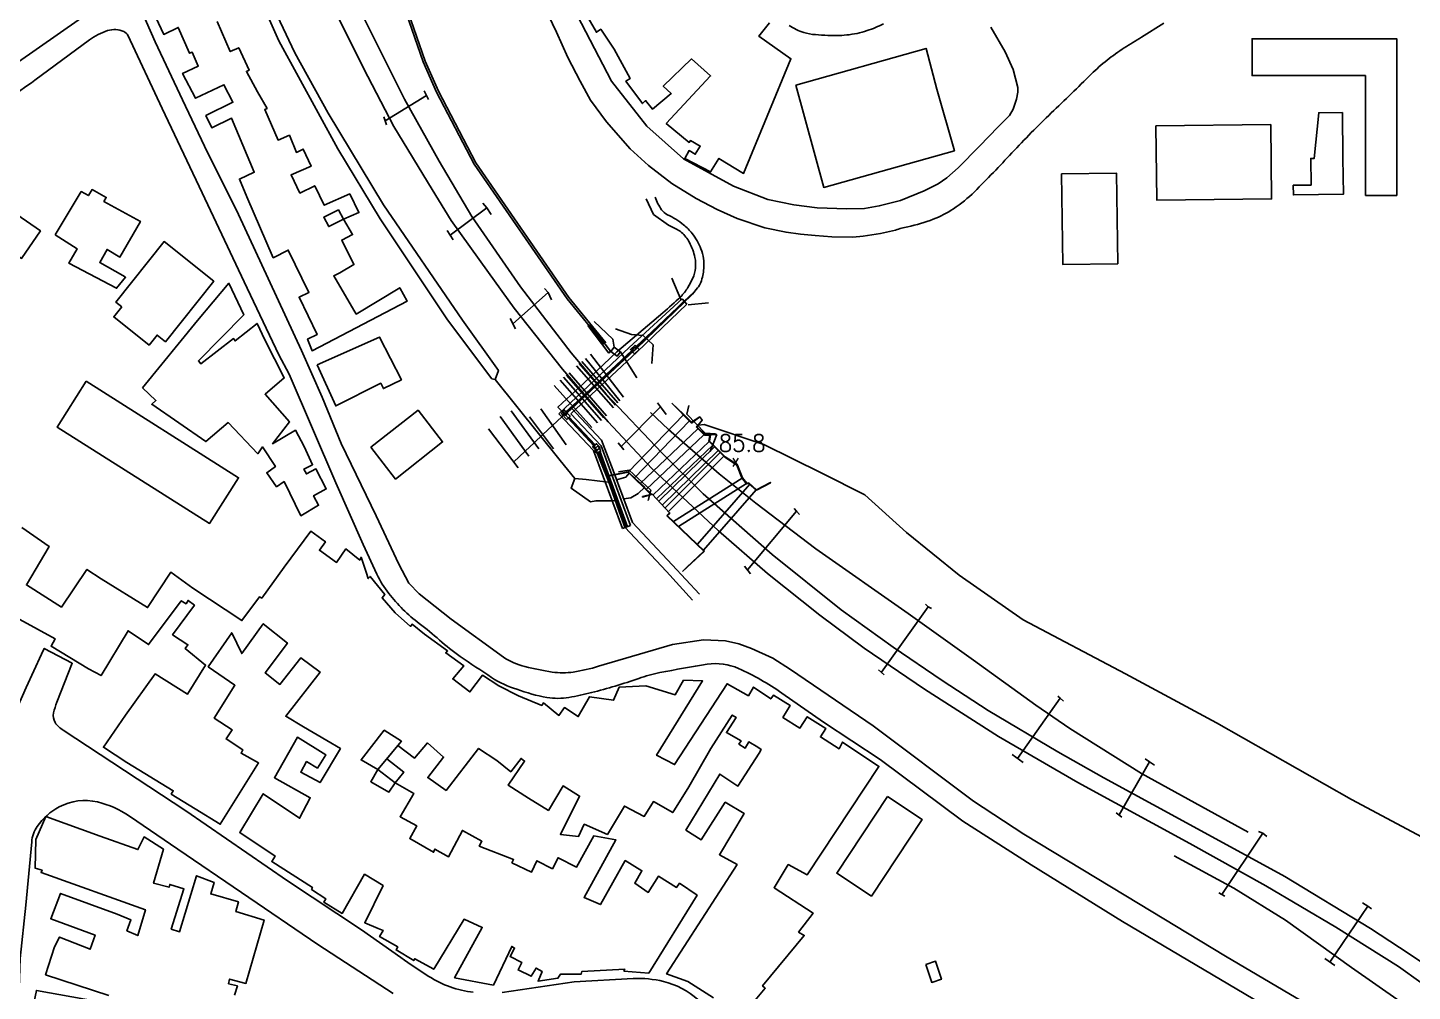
# Model space of a CAD drawing. Header units: metres. Extents: x 320405 to 332543, y 7395686 to 7410003.
# Drawn here: x 321026.5 to 321351.3, y 7406227.4 to 7406453.5 of the extents above; entities that cross this region are included whole.
import ezdxf
from ezdxf.enums import TextEntityAlignment as Align

# ---------------------------------------------------------------- set-up
doc = ezdxf.new("R2010")
doc.units = ezdxf.units.M
doc.header["$LTSCALE"] = 10
doc.header["$MEASUREMENT"] = 0
for name, pattern in [('CONTINUO', [0]), ('TRACEJADO', [8.7, 8, -0.7]), ('TRACO-PONTO', [9.4, 8, -0.7, 0, -0.7])]:
    doc.linetypes.add(name, pattern=pattern)
for name, color, linetype in [('ALA', 45, 'Continuous'), ('ALINHAMENTO_CORTES', 45, 'Continuous'), ('BASE', 45, 'Continuous'), ('BUEIRO', 151, 'Continuous'), ('CANAL', 151, 'Continuous'), ('CANALETA', 151, 'Continuous'), ('Canaleta de Drenagem', 151, 'Continuous'), ('Edificações', 30, 'Continuous'), ('Hidrografia', 140, 'Continuous'), ('LASTRO', 45, 'Continuous'), ('Linha Férrea', 20, 'Continuous'), ('MURO', 30, 'Continuous'), ('PASSARELA', 45, 'Continuous'), ('PILAR', 45, 'Continuous'), ('Pontes e Viadutos', 190, 'Continuous'), ('Pontos Cotados', 45, 'Continuous'), ('Portico', 45, 'Continuous'), ('PT_SEÇÕES', 45, 'Continuous'), ('ROCHA', 45, 'Continuous'), ('TRILHO', 45, 'Continuous'), ('Vias Primárias', 230, 'Continuous'), ('VIGA', 190, 'Continuous')]:
    doc.layers.add(name, color=color, linetype=linetype)
doc.styles.add('Style-STANDARD', font='STANDARD.shx')

msp = doc.modelspace()

# ---------------------------------------------------------------- linework, layer by layer
at = {"layer": 'ALA', "linetype": 'CONTINUO'}
for points in [[(321184.17, 7406362.13, 785.98), (321182.2, 7406360.89, 786.04)], [(321182.24, 7406360.71, 789.27), (321184.17, 7406362.13, 785.98), (321184.75, 7406361.4, 785.97), (321183.29, 7406359.78, 789.27)], [(321184.75, 7406361.4, 785.97), (321183.45, 7406359.78, 786.18)], [(321186.31, 7406356.42, 789.28), (321186.43, 7406356.49, 786.6), (321186.66, 7406357.95, 786.8), (321185.41, 7406357.93, 785.91), (321185.28, 7406357.83, 789.27)], [(321197.43, 7406344.97, 789.42), (321200.74, 7406346.69, 789.31)], [(321200.74, 7406346.69, 789.31), (321200.73, 7406346.76, 787.37), (321197.45, 7406345.04, 786.04)], [(321173.03, 7406344.06, 788.68), (321170.7, 7406343.45, 786.63)], [(321172.99, 7406343.99, 786.74), (321170.74, 7406343.32, 785.58), (321170.7, 7406343.45, 786.63)], [(321180.13, 7406325.85, 788.77), (321181.12, 7406326.91, 787.19), (321185.14, 7406330.67, 786.11)], [(321180.13, 7406325.85, 788.77), (321185.3, 7406330.66, 789)]]:
    msp.add_polyline3d(points, dxfattribs=at)
at = {"layer": 'ALINHAMENTO_CORTES', "linetype": 'TRACO-PONTO', "flags": 128}
msp.add_lwpolyline([(321140.51, 7406351.55), (321143.23, 7406354.12), (321145.33, 7406356.1), (321147.34, 7406358), (321149.6, 7406360.13), (321151.77, 7406362.17), (321152.08, 7406362.47), (321152.32, 7406362.7), (321152.82, 7406363.17), (321152.92, 7406363.27), (321152.92, 7406363.27), (321153.23, 7406363.56), (321154.39, 7406364.65), (321155.68, 7406365.87), (321156.48, 7406366.62), (321157.07, 7406367.18), (321157.65, 7406367.72), (321159.4, 7406369.38), (321159.99, 7406369.93), (321160.57, 7406370.48), (321161.23, 7406371.1), (321162.23, 7406372.04), (321165.73, 7406375.35), (321166.43, 7406376.01), (321168.17, 7406377.65), (321168.46, 7406377.93), (321168.46, 7406377.93), (321168.96, 7406378.4), (321168.97, 7406378.4), (321169.27, 7406378.68), (321171.41, 7406380.71), (321180.51, 7406389.3), (321182.65, 7406391.31), (321182.65, 7406391.32)], dxfattribs=at)
at = {"layer": 'BASE', "linetype": 'CONTINUO'}
for points in [[(321164.11, 7406378.5, 789.34), (321165.55, 7406377.4, 789.34), (321164.76, 7406376.37, 789.39), (321163.32, 7406377.47, 789.34)], [(321169.01, 7406378.95, 791.5), (321167.91, 7406377.93, 790.94), (321168.82, 7406376.95, 791.45), (321169.92, 7406377.98, 791.52)], [(321151.62, 7406362.96, 796.57), (321152.95, 7406361.53, 796.57), (321153.8, 7406362.33, 796.57), (321152.47, 7406363.75, 796.58)], [(321159.79, 7406353.73, 795.77), (321159.6, 7406354.48, 795.77), (321159.03, 7406355.1, 795.77), (321159.95, 7406355.85, 795.78), (321160.63, 7406355.12, 795.78), (321160.91, 7406354.02, 795.77)]]:
    msp.add_polyline3d(points, close=True, dxfattribs=at)
at = {"layer": 'BUEIRO', "linetype": 'TRACEJADO', "flags": 128}
for points in [[(321167.44, 7406349.24), (321180.32, 7406362.66)], [(321168.87, 7406347.84), (321181.72, 7406361.24)], [(321170.19, 7406346.55), (321183.71, 7406359.37)], [(321171.62, 7406345.15), (321185.14, 7406357.97)], [(321173.23, 7406343.85), (321186.4, 7406356.34)], [(321174.05, 7406342.97), (321187.24, 7406355.49)], [(321174.57, 7406342.41), (321187.64, 7406355.09)], [(321175.39, 7406341.52), (321188.48, 7406354.24)], [(321176.03, 7406340.83), (321188.93, 7406353.79)], [(321176.85, 7406339.95), (321189.78, 7406352.94)], [(321178, 7406337.59), (321194.1, 7406347.78)], [(321179.19, 7406336.46), (321195.08, 7406346.52)], [(321183.59, 7406332.28), (321195.89, 7406346.36)], [(321185.04, 7406330.91), (321197.37, 7406345.02)]]:
    msp.add_lwpolyline(points, dxfattribs=at)
at = {"layer": 'BUEIRO', "linetype": 'CONTINUO'}
for points in [[(321182.24, 7406360.71, 789.27), (321177.64, 7406365.39, 789.33)], [(321182.24, 7406360.71, 789.27), (321182.2, 7406360.89, 786.04), (321180.25, 7406362.88, 786.69), (321177.64, 7406365.39, 789.33)], [(321185.28, 7406357.83, 789.27), (321183.29, 7406359.78, 789.27)], [(321185.41, 7406357.93, 785.91), (321183.45, 7406359.78, 786.18), (321183.29, 7406359.78, 789.27)], [(321186.31, 7406356.42, 789.28), (321186.52, 7406357.88, 788.98), (321185.28, 7406357.83, 789.27)], [(321197.43, 7406344.97, 789.42), (321195.59, 7406346.63, 789.32), (321195.14, 7406346.44, 789.37), (321194.05, 7406347.85, 789.36), (321192.82, 7406350.84, 789.29), (321190.05, 7406352.67, 789.27), (321186.31, 7406356.42, 789.28)], [(321190.12, 7406352.77, 786.73), (321186.43, 7406356.49, 786.6)], [(321192.91, 7406350.95, 786.42), (321190.12, 7406352.77, 786.73), (321190.05, 7406352.67, 789.27)], [(321167.38, 7406349.3, 789.02), (321162.67, 7406348.29, 787.48)], [(321162.67, 7406348.29, 787.48), (321162.71, 7406348.25, 785.65), (321167.35, 7406349.18, 785.67)], [(321167.38, 7406349.3, 789.02), (321167.35, 7406349.18, 785.67), (321172.62, 7406344.02, 785.79), (321172.8, 7406344, 789.06)], [(321172.8, 7406344, 0), (321167.38, 7406349.3, 789.02)], [(321194.2, 7406347.84, 786.59), (321192.91, 7406350.95, 786.42), (321192.82, 7406350.84, 789.29)], [(321195.12, 7406346.53, 788.19), (321195.18, 7406346.58, 786.62), (321194.2, 7406347.84, 786.59), (321194.12, 7406347.81, 788.17)], [(321194.12, 7406347.81, 788.17), (321195.12, 7406346.53, 788.19)], [(321195.66, 7406346.68, 786.58), (321195.18, 7406346.58, 786.62), (321195.14, 7406346.44, 789.37)], [(321197.43, 7406344.97, 789.42), (321197.45, 7406345.04, 786.04), (321195.66, 7406346.68, 786.58), (321195.59, 7406346.63, 789.32)], [(321177.17, 7406339.6, 788.73), (321177.08, 7406339.61, 786.87), (321172.99, 7406343.99, 786.74), (321173.03, 7406344.06, 788.68)], [(321185.3, 7406330.66, 789), (321176.54, 7406338.98, 788.99), (321177.17, 7406339.6, 788.73), (321173.03, 7406344.06, 788.68)], [(321176.45, 7406338.97, 786.82), (321177.08, 7406339.61, 786.87)], [(321176.54, 7406338.98, 788.99), (321176.45, 7406338.97, 786.82), (321185.14, 7406330.67, 786.11)]]:
    msp.add_polyline3d(points, dxfattribs=at)
at = {"layer": 'CANAL', "linetype": 'CONTINUO'}
for points in [[(321144.09, 7406352.94, 787.49), (321137.34, 7406362.23, 787.78)], [(321146.4, 7406354.63, 785.92), (321139.94, 7406363.57, 785.89)], [(321149.85, 7406354.65, 785.78), (321144.19, 7406362.19, 785.85)], [(321152.82, 7406355.57, 787.81), (321146.86, 7406364.02, 787.57)]]:
    msp.add_polyline3d(points, dxfattribs=at)
at = {"layer": 'CANALETA', "linetype": 'CONTINUO'}
for points in [[(321157.93, 7406383.56, 788.5), (321162.82, 7406377.13, 788.69)], [(321157.93, 7406383.55, 788.81), (321162.84, 7406377.06, 788.9)], [(321163.2, 7406377.54, 788.64), (321158.41, 7406383.84, 788.5)], [(321158.45, 7406383.84, 788.91), (321163.25, 7406377.55, 788.98), (321162.84, 7406377.06, 788.9)]]:
    msp.add_polyline3d(points, dxfattribs=at)
at = {"layer": 'Canaleta de Drenagem'}
for points in [[(321026.73, 7406893.87), (321032.05, 7406872.57), (321038.78, 7406845.36), (321044.97, 7406814.05), (321050.45, 7406777.09), (321055.56, 7406747.25), (321062.34, 7406704.59), (321076.38, 7406617.36), (321082.96, 7406579.48), (321087.48, 7406554.36), (321089.91, 7406543.74), (321093.92, 7406527.69), (321096.48, 7406516.86), (321100.57, 7406500.87), (321101.73, 7406496.53), (321110.64, 7406470.54), (321119.3, 7406445.43), (321122.44, 7406438.36), (321131.21, 7406421.47), (321153.08, 7406389.84), (321161.71, 7406379.2)], [(321027.22, 7406893.99), (321032.53, 7406872.69), (321039.27, 7406845.47), (321045.47, 7406814.13), (321050.94, 7406777.17), (321056.05, 7406747.33), (321062.83, 7406704.67), (321076.87, 7406617.44), (321083.45, 7406579.57), (321087.97, 7406554.46), (321090.4, 7406543.86), (321094.41, 7406527.81), (321096.97, 7406516.98), (321101.06, 7406500.99), (321102.2, 7406496.67), (321111.11, 7406470.71), (321119.76, 7406445.61), (321122.89, 7406438.58), (321131.64, 7406421.73), (321153.48, 7406390.14), (321162.1, 7406379.52)]]:
    msp.add_lwpolyline(points, dxfattribs=at)
at = {"layer": 'Edificações'}
for points in [[(321200.51, 7406454.57), (321197.99, 7406451.47), (321205.54, 7406446.15), (321194.42, 7406419.28), (321188.63, 7406422.77), (321186.69, 7406419.62), (321180.68, 7406422.77), (321181.67, 7406424.64), (321183.1, 7406423.76), (321184.27, 7406425.66), (321181.96, 7406426.98), (321181.7, 7406426.54), (321176.31, 7406430.98), (321186.69, 7406442.15), (321182.22, 7406446.14), (321175.58, 7406439.74), (321177.46, 7406438.04), (321173.05, 7406434.34), (321171.46, 7406436.34), (321170.76, 7406435.63), (321166.82, 7406440.92), (321167.81, 7406441.52), (321164.05, 7406448.39), (321160.93, 7406453.1), (321159.93, 7406452.39), (321157.46, 7406456.68)], [(321070.94, 7406454.91), (321074.05, 7406447.84), (321076.04, 7406448.73), (321078.47, 7406443.46), (321077.85, 7406443.2), (321080.42, 7406438.44), (321082.7, 7406434.53), (321082.15, 7406434.29), (321085.27, 7406427.09), (321087.91, 7406428.22), (321089.56, 7406424.21), (321091.17, 7406424.96), (321093.02, 7406420.96), (321088.32, 7406418.93), (321090.38, 7406414.65), (321093.87, 7406416.36), (321096.07, 7406411.81), (321102.06, 7406414.47), (321104.23, 7406410.08), (321100.63, 7406408.5), (321099.43, 7406410.69), (321095.97, 7406408.98), (321097.14, 7406406.79), (321100.63, 7406408.5), (321102.72, 7406404.91), (321100.18, 7406403.61), (321103.06, 7406397.88), (321099.71, 7406395.93), (321098.3, 7406395.27), (321103.61, 7406386.27), (321113.78, 7406392.43), (321115.53, 7406389.28), (321093.22, 7406377.65), (321092.17, 7406380.41), (321094.4, 7406381.46), (321090.17, 7406390.2), (321092.49, 7406391.36), (321087.64, 7406401.28), (321084.11, 7406399.49), (321077.94, 7406413.78), (321076.18, 7406417.94), (321079.69, 7406419.53), (321074.37, 7406432.22), (321069.7, 7406429.99), (321068.32, 7406432.85), (321074.68, 7406435.97), (321072.56, 7406440.06), (321065.88, 7406436.89), (321062.86, 7406442.71), (321066.52, 7406444.46), (321065.09, 7406447.71), (321064.48, 7406447.45), (321061.84, 7406453.5), (321058.43, 7406451.87), (321056.63, 7406455.81)], [(321048.6, 7406387.94), (321047.19, 7406389.07), (321058.54, 7406403.27), (321070.16, 7406393.98), (321058.82, 7406379.78), (321056.87, 7406381.33), (321055, 7406378.99), (321046.73, 7406385.61), (321048.6, 7406387.94)], [(321193.62, 7406221.12), (321199.53, 7406228.12), (321198.87, 7406228.68), (321208.67, 7406240.5), (321207.34, 7406241.29), (321210.74, 7406245.76), (321201.6, 7406251.7), (321204.9, 7406257.14), (321209.36, 7406254.75), (321226.18, 7406280.16), (321217.66, 7406285.86), (321216.83, 7406284.29), (321212.44, 7406287.06), (321213.69, 7406289.09), (321209.36, 7406291.82), (321207.63, 7406289.16), (321203.66, 7406291.66), (321205.33, 7406294.48), (321201.47, 7406296.89), (321200.79, 7406296), (321196.77, 7406298.77), (321195.57, 7406296.73), (321190.55, 7406299.55), (321178.27, 7406280.59), (321174.04, 7406282.78), (321184.8, 7406300.22), (321180.36, 7406300.38), (321178.37, 7406296.94), (321171.48, 7406299.07), (321165.28, 7406298.78), (321163.94, 7406295.67), (321158.27, 7406296.48), (321155.64, 7406291.84), (321152.41, 7406293.95), (321151.13, 7406292.11), (321147.5, 7406295.07), (321147.08, 7406294.48), (321141.65, 7406296.69), (321137.01, 7406299.05), (321133.17, 7406301.53), (321130.25, 7406297.63), (321126.21, 7406300.68), (321128.85, 7406303.73), (321124.58, 7406306.77), (321125.01, 7406307.24), (321119.61, 7406311.18), (321116.7, 7406313.5), (321116.33, 7406312.98), (321112.72, 7406316.18), (321109.64, 7406319.72), (321110.27, 7406320.49), (321106.82, 7406324.73), (321106.39, 7406324.2), (321105.9, 7406325.7), (321104.73, 7406329.23), (321104.43, 7406328.57), (321101.17, 7406331.16), (321099, 7406328), (321094.97, 7406330.86), (321096.37, 7406332.85), (321092.96, 7406335.35), (321086.67, 7406326.9), (321081.44, 7406319.65), (321080.91, 7406319.97), (321076.78, 7406314.35), (321065.26, 7406321.99), (321060.09, 7406325.69), (321054.65, 7406317.42), (321043.76, 7406324.16), (321040.42, 7406326.37), (321034.43, 7406317.54), (321026.23, 7406322.75), (321031.55, 7406331.78), (321025.18, 7406336.22)], [(321024.7, 7406314.59), (321032.99, 7406310.06), (321032.03, 7406308.35), (321040.79, 7406303.08), (321043.74, 7406301.48), (321050.08, 7406312), (321054.89, 7406308.74), (321062.54, 7406319.01), (321063.68, 7406318.3), (321064.14, 7406319.08), (321065.63, 7406317.95), (321060.52, 7406311.05), (321064.12, 7406308.69), (321063.48, 7406307.78), (321068.26, 7406303.91), (321064.04, 7406297.11), (321056.43, 7406301.85), (321049.45, 7406292.16), (321044.31, 7406284.66), (321049.8, 7406281.08), (321060.67, 7406274.46), (321060.21, 7406273.65), (321065.78, 7406270.23), (321071.69, 7406266.6), (321080.68, 7406280.96), (321076.57, 7406283.26), (321077.03, 7406284.04), (321073.06, 7406286.59), (321074.48, 7406288.75), (321070.29, 7406291.5), (321075.15, 7406299.19), (321068.88, 7406303.55), (321074.39, 7406311.5), (321076.73, 7406306.61), (321081.78, 7406313.64), (321087.46, 7406309.08), (321082.24, 7406302.09), (321085.7, 7406299.4), (321090.62, 7406305.66), (321095.1, 7406302.27), (321087.07, 7406291.92), (321091.19, 7406289.46), (321096.7, 7406286.24), (321099.9, 7406284.34), (321095.13, 7406276.35), (321090.56, 7406278.78), (321091.94, 7406281.29), (321094.48, 7406279.76), (321096.48, 7406282.85), (321089.79, 7406287), (321084.41, 7406277.48), (321092.8, 7406272.8), (321090.32, 7406267.98), (321081.78, 7406273.74), (321076.29, 7406264.65), (321084.55, 7406259.14), (321083.78, 7406257.83), (321093.33, 7406251.78), (321093.11, 7406251.31), (321096.47, 7406249.08), (321095.96, 7406248.35), (321100.27, 7406245.68), (321105.56, 7406254.85), (321109.89, 7406252.21), (321105.59, 7406243.49), (321108.72, 7406242.14), (321109.89, 7406241.69), (321109.08, 7406240.25), (321113.34, 7406237.82), (321112.94, 7406237.12), (321117.07, 7406234.6), (321117.3, 7406235.03), (321121.78, 7406232.58), (321128.88, 7406244.3), (321133.14, 7406242.4), (321126.64, 7406230.58), (321135.75, 7406228.87), (321140.07, 7406237.93), (321140.71, 7406237.55), (321139.67, 7406235.53), (321142.42, 7406234.18), (321141.56, 7406232.4), (321144.65, 7406230.93), (321145.75, 7406232.83), (321147.17, 7406232.07), (321146.24, 7406229.77), (321150.87, 7406230.46), (321151.47, 7406231.39), (321156.31, 7406231.42), (321156.53, 7406232.06), (321166.56, 7406232.61), (321166.35, 7406232.15), (321172.18, 7406231.68), (321183.52, 7406249.93), (321179.41, 7406252.73), (321178.71, 7406251.77), (321174.45, 7406254.39), (321172.09, 7406250.6), (321168.89, 7406252.76), (321170.57, 7406255.69), (321166.7, 7406258.05), (321160.85, 7406247.73), (321157.04, 7406249.44), (321164.5, 7406262.91), (321159.29, 7406263.87), (321155.28, 7406256.55), (321150.91, 7406258.75), (321149.6, 7406256.17), (321145.97, 7406258.02), (321144.7, 7406255.36), (321140.11, 7406257.55), (321140.5, 7406258.32), (321132.44, 7406261.47), (321133.07, 7406262.59), (321128.48, 7406265.13), (321125.25, 7406258.97), (321122.05, 7406260.78), (321121.73, 7406260.01), (321116.15, 7406263.21), (321117.79, 7406266.2), (321113.89, 7406268.35), (321117.11, 7406273.77), (321112.69, 7406276.27), (321111.26, 7406274.12), (321106.98, 7406276.55), (321108.67, 7406279.42), (321104.74, 7406281.69), (321110.17, 7406288.63), (321114.18, 7406286.06), (321108.67, 7406279.42), (321112.69, 7406276.27), (321114.75, 7406278.81), (321110.76, 7406281.94), (321113.35, 7406285.06), (321117.24, 7406282.06), (321120.34, 7406285.66), (321124.06, 7406282.33), (321120.38, 7406277.54), (321124.66, 7406274.53), (321132.27, 7406284.36), (321136.56, 7406281.51), (321139.81, 7406278.89), (321142.27, 7406282.02), (321143.06, 7406281.39), (321139.22, 7406275.76), (321144.01, 7406272.71), (321148.65, 7406269.85), (321152.1, 7406275.59), (321155.99, 7406273.18), (321151.48, 7406264.22), (321155.72, 7406263.74), (321157.06, 7406266.59), (321162.49, 7406264.22), (321166.5, 7406270.84), (321171.14, 7406268.42), (321173.28, 7406271.91), (321177.83, 7406269.33), (321181.63, 7406275.36), (321186.74, 7406284.38), (321191.78, 7406292.18), (321192.7, 7406291.63), (321190.42, 7406288.11), (321193.85, 7406286.14), (321193.33, 7406285.39), (321194.83, 7406284.46), (321195.64, 7406285.89), (321197.75, 7406284.68), (321198.58, 7406284.1), (321198.05, 7406283.27), (321193.12, 7406275.55), (321188.84, 7406278.37), (321180.91, 7406265.21), (321184.51, 7406262.95), (321190.12, 7406271.75), (321194.57, 7406269.08), (321188.75, 7406259.43), (321192.91, 7406257.13), (321176.38, 7406231.49), (321181.32, 7406229.71), (321187.34, 7406225.89)], [(321045.57, 7406226.39), (321030.74, 7406231.3), (321032.84, 7406237.86), (321033.98, 7406240.11), (321041.21, 7406237.27), (321042.33, 7406240.59), (321031.94, 7406244.44), (321034.27, 7406250.38), (321047.53, 7406245.46), (321050.76, 7406244.18), (321049.8, 7406241.59), (321052.36, 7406240.48), (321054.15, 7406246.54), (321029.67, 7406255.3), (321029.92, 7406255.78), (321028.26, 7406256.29), (321028.42, 7406263.03), (321030.81, 7406268.43), (321043.54, 7406263.81), (321052.4, 7406260.63), (321053.84, 7406263.63), (321058.37, 7406260.76), (321056.07, 7406252.76), (321059.71, 7406251.8), (321059.87, 7406252.49), (321063.19, 7406251.44), (321060.2, 7406242), (321062.15, 7406241.39), (321066.09, 7406254.51), (321070.26, 7406252.94), (321069.49, 7406250.25), (321075.96, 7406248.39), (321075.35, 7406246.09), (321081.99, 7406244.1), (321077.73, 7406229.24), (321073.88, 7406230.26), (321073.66, 7406229.17), (321075.71, 7406228.66), (321075.07, 7406226.49)], [(321027.35, 7406221.62), (321028.59, 7406227.6), (321045.18, 7406224.61)]]:
    msp.add_lwpolyline(points, dxfattribs=at)
for points in [[(321340.32, 7406442.21), (321313.7, 7406442.21), (321313.7, 7406450.84), (321347.6, 7406450.84), (321347.6, 7406414.1), (321340.32, 7406414.1)], [(321206.72, 7406439.94), (321213.24, 7406415.99), (321243.88, 7406424.58), (321239.77, 7406439.04), (321237.24, 7406448.58)], [(321291.15, 7406430.4), (321291.36, 7406412.96), (321318.27, 7406413.29), (321318.06, 7406430.72)], [(321334.99, 7406422.86), (321334.86, 7406433.55), (321329.32, 7406433.48), (321328.28, 7406422.78), (321327.43, 7406422.77), (321327.51, 7406416.53), (321323.34, 7406416.48), (321323.37, 7406414.21), (321335.09, 7406414.36)], [(321010.34, 7406419), (321029.53, 7406405.77), (321025.09, 7406399.33), (321005.9, 7406412.56)], [(321269.01, 7406419.16), (321269.27, 7406397.93), (321282.17, 7406398.08), (321281.91, 7406419.32)], [(321032.97, 7406404.86), (321038.14, 7406401.6), (321036.2, 7406398.18), (321047.4, 7406392.34), (321049.48, 7406394.92), (321048.84, 7406395.31), (321043.42, 7406398.36), (321045.15, 7406401.45), (321048.16, 7406399.62), (321052.97, 7406408.02), (321044.41, 7406412.68), (321044.95, 7406413.65), (321041.63, 7406415.49), (321040.8, 7406414.05), (321039.1, 7406415.02)], [(321053.49, 7406368.95), (321056.63, 7406366), (321055.64, 7406365.13), (321068.3, 7406356.34), (321073.52, 7406360.82), (321080.49, 7406353.51), (321081.64, 7406355.09), (321084.63, 7406350.48), (321082.59, 7406349.05), (321084.92, 7406345.77), (321086.67, 7406346.97), (321090.63, 7406338.97), (321094.75, 7406341.41), (321093.58, 7406343.67), (321096.54, 7406345.27), (321094.13, 7406349.93), (321091.9, 7406348.76), (321091.33, 7406349.89), (321093.35, 7406350.92), (321091.35, 7406355.19), (321089.34, 7406359.02), (321083.97, 7406355.83), (321087.93, 7406361), (321082.22, 7406367.45), (321086.69, 7406371.29), (321082.17, 7406380.22), (321080.32, 7406384.06), (321075.17, 7406379.98), (321074.84, 7406380.53), (321067.11, 7406374.6), (321066.59, 7406375.3), (321077.22, 7406386.07), (321073.73, 7406393.51), (321066.38, 7406384.76)], [(321094.41, 7406374.35), (321098.79, 7406364.72), (321109.33, 7406370.03), (321109.95, 7406368.78), (321114.18, 7406370.87), (321109.07, 7406380.86)], [(321040.22, 7406370.51), (321075.98, 7406347.88), (321069.19, 7406337.15), (321033.43, 7406359.77)], [(321107.03, 7406355.08), (321112.8, 7406347.55), (321123.83, 7406356.27), (321118.11, 7406363.71)], [(321228.15, 7406273.1), (321236.29, 7406267.72), (321224.41, 7406249.74), (321216.27, 7406255.11)], [(321237.18, 7406233.7), (321238.55, 7406229.48), (321240.83, 7406230.22), (321239.46, 7406234.44)]]:
    msp.add_lwpolyline(points, close=True, dxfattribs=at)
at = {"layer": 'Hidrografia'}
msp.add_lwpolyline([(321041.14, 7406619.6), (321045.06, 7406599.4), (321048.67, 7406580.83), (321058.46, 7406527.73, 0.0201), (321060.12, 7406520.39, -0.002604), (321063.21, 7406508.65, 0.029536), (321066.31, 7406499.02), (321074.44, 7406475.27), (321085.41, 7406450.4), (321099.31, 7406425.02), (321109.24, 7406408.61), (321124.96, 7406384.95), (321135.4, 7406371.04), (321136.17, 7406370.96), (321136.95, 7406373.03), (321128.49, 7406384.84), (321110.01, 7406411.87), (321096.97, 7406433.38), (321089.2, 7406447.55), (321082.3, 7406462.2), (321074.18, 7406481.05), (321071.93, 7406488.29), (321068.83, 7406500)], format="xyb", dxfattribs=at)
for points in [[(321136.17, 7406370.96), (321151.41, 7406351.91), (321154.88, 7406347.66), (321157.48, 7406347.49), (321162.64, 7406346.84), (321162.83, 7406346.89)], [(321183.83, 7406360.22), (321185.15, 7406360.39), (321199.16, 7406355.66), (321212.78, 7406348.95), (321222.88, 7406343.89), (321232.61, 7406335.06), (321244.99, 7406325.05), (321260.03, 7406314.54), (321284.01, 7406301.88), (321305.34, 7406290.37), (321337.02, 7406272.41), (321354.73, 7406262.93), (321370.82, 7406253.48), (321392.69, 7406236.22), (321408.71, 7406221.51)], [(321164.37, 7406342.55), (321163.63, 7406342.42), (321159.81, 7406342.48), (321158.5, 7406342.26), (321153.97, 7406345.42), (321154.88, 7406347.66)], [(321164.64, 7406347.41), (321166.79, 7406348.04), (321167.61, 7406348.91), (321171.27, 7406345.64), (321169.68, 7406344.17), (321167.99, 7406343.18), (321166.31, 7406342.89)]]:
    msp.add_lwpolyline(points, dxfattribs=at)
at = {"layer": 'LASTRO', "linetype": 'CONTINUO'}
for points in [[(321165.41, 7406365.94, 789.28), (321157.36, 7406375.86, 789.17)], [(321166.25, 7406366.81, 789.2), (321158.5, 7406376.89, 788.93)], [(321158.85, 7406359.69, 789.24), (321150.02, 7406369.52, 788.84)], [(321160.18, 7406360.72, 789.58), (321151.4, 7406370.76, 789.42)]]:
    msp.add_polyline3d(points, dxfattribs=at)
at = {"layer": 'Linha Férrea', "flags": 128}
for points in [[(321097.09, 7406460.53), (321105.27, 7406443.94), (321112.38, 7406430.29), (321121.37, 7406415.5), (321125.85, 7406408.19), (321134.59, 7406396.04), (321140.64, 7406387.69), (321151.96, 7406373.32), (321162.64, 7406361.02), (321172.9, 7406350.05), (321188.55, 7406335.42), (321200.08, 7406325.41), (321212.33, 7406315.65), (321222.75, 7406307.92), (321236.87, 7406298.26), (321254.24, 7406287.16), (321272.85, 7406276.42), (321299.06, 7406262.1), (321316.95, 7406252.13), (321333.35, 7406242.44), (321347.99, 7406233.24), (321363.75, 7406221.99)], [(321105.56, 7406455.47), (321114.89, 7406436.68), (321123.04, 7406422.12), (321130.67, 7406409.16), (321142.15, 7406392.66), (321153.98, 7406377.2), (321162.23, 7406367.45), (321175.24, 7406353.68), (321184.97, 7406344.11), (321201.11, 7406329.87), (321217.34, 7406316.85), (321229.54, 7406308.13), (321241.02, 7406300.33), (321251.83, 7406293.26), (321268.17, 7406283.59), (321278.93, 7406277.48), (321296.59, 7406267.87), (321321.38, 7406254.3), (321341.47, 7406242.16), (321350.53, 7406236.16), (321358.24, 7406230.93)], [(321312.73, 7406264.72), (321287.78, 7406278.52), (321270.98, 7406289.05), (321262.95, 7406294.52), (321248.38, 7406305.11), (321233, 7406316.03), (321211.34, 7406331.21), (321197.31, 7406341.88), (321188.74, 7406348.77), (321176.8, 7406359.21), (321172.62, 7406363.18)], [(321295.39, 7406259.2), (321309.39, 7406251.6), (321321.52, 7406244.09), (321337, 7406233.02), (321348.4, 7406225.03), (321372.97, 7406207.72), (321384.61, 7406199.4), (321398.18, 7406189.14), (321402.98, 7406184.34)]]:
    msp.add_lwpolyline(points, dxfattribs=at)
at = {"layer": 'MURO', "linetype": 'CONTINUO'}
for points in [[(321177.62, 7406394.71, 799.14), (321179.75, 7406389.67, 797.69)], [(321186.23, 7406388.9, 795.97), (321181.45, 7406388.4, 796.21)], [(321141.54, 7406350.2, 789.28), (321134.61, 7406359.37, 788.88)]]:
    msp.add_polyline3d(points, dxfattribs=at)
at = {"layer": 'PASSARELA', "linetype": 'TRACEJADO', "flags": 128}
for points in [[(321151.07, 7406362.9), (321167.63, 7406378.4), (321180.02, 7406389.83), (321181.16, 7406388.61)], [(321181.16, 7406388.61), (321169.44, 7406377.41), (321153.92, 7406362.83)], [(321151.07, 7406362.9), (321159.25, 7406354.25), (321166.06, 7406335.96)], [(321153.92, 7406362.83), (321161, 7406355.34), (321167.93, 7406336.66), (321166.06, 7406335.96)]]:
    msp.add_lwpolyline(points, dxfattribs=at)
at = {"layer": 'PILAR', "linetype": 'CONTINUO'}
for points in [[(321169.25, 7406378.08, 791.53), (321168.73, 7406377.62, 791.52), (321168.3, 7406378.11, 791.5), (321168.82, 7406378.57, 791.5)], [(321152.61, 7406363.4, 788.75), (321153.04, 7406362.94, 788.74), (321152.53, 7406362.47, 788.77), (321152.11, 7406362.93, 788.77)], [(321159.66, 7406354.74, 789.16), (321160.18, 7406355.27, 789.01), (321160.62, 7406354.83, 789.01), (321160.09, 7406354.31, 789.16)]]:
    msp.add_polyline3d(points, close=True, dxfattribs=at)
at = {"layer": 'Pontes e Viadutos'}
for points in [[(321171.59, 7406413.33), (321173.32, 7406409.63), (321176.84, 7406407.1), (321178.83, 7406406.14, -0.068869), (321179.89, 7406405.43, -0.092112), (321181.73, 7406403.09, -0.066806), (321183.02, 7406399.53, -0.161059), (321182.5, 7406394.7, -0.025961), (321181.36, 7406392.5, -0.066858), (321179.67, 7406390.34, -0.022199), (321175.48, 7406386.58), (321164.68, 7406377.4), (321156.95, 7406370.04), (321150.89, 7406364.41), (321159.16, 7406355.95), (321162.76, 7406347.09), (321165.67, 7406338.89), (321166.58, 7406336.25), (321176.36, 7406325.88), (321182.47, 7406319.18)], [(321184.09, 7406320.54), (321177.65, 7406327.47), (321168.37, 7406337.34), (321163.82, 7406349.6), (321161.13, 7406356.71), (321153.92, 7406364.35), (321174.11, 7406383.16), (321180, 7406388.58), (321182.43, 7406390.95), (321183.66, 7406392.4, 0.091856), (321184.4, 7406393.7, 0.061869), (321185.11, 7406396.97, 0.117354), (321184.44, 7406401.58, 0.074331), (321182.35, 7406405.18, 0.051), (321180.38, 7406407.19, 0.064076), (321176.62, 7406409.57, -0.132274), (321175.2, 7406410.76, -0.067167), (321173.71, 7406413.66, -5.433505)]]:
    msp.add_lwpolyline(points, format="xyb", dxfattribs=at)
for points in [[(321181.58, 7406364.82), (321181.16, 7406362.8), (321185.4, 7406358.34), (321187.84, 7406358.15)], [(321165.13, 7406349.26), (321167.63, 7406349.67), (321172.67, 7406344.95), (321172.02, 7406342.57)]]:
    msp.add_lwpolyline(points, dxfattribs=at)
at = {"layer": 'Portico'}
for points in [[(321110.38, 7406431.59), (321120.05, 7406437.56)], [(321119.55, 7406438.6), (321120.05, 7406437.56), (321120.5, 7406436.63)], [(321110.05, 7406432.5), (321110.7, 7406430.68)], [(321125.63, 7406404.81), (321134.23, 7406411.17)], [(321133.29, 7406412.27), (321134.23, 7406411.17), (321135.21, 7406409.66)], [(321124.92, 7406405.91), (321126.35, 7406403.71)], [(321147.78, 7406392.25), (321148.61, 7406391.3), (321149.35, 7406389.61)], [(321140.35, 7406384), (321148.61, 7406391.3)], [(321139.73, 7406385.22), (321140.97, 7406382.79)], [(321174.23, 7406365.48), (321174.94, 7406364.53), (321176.27, 7406362.73)], [(321165.72, 7406355.23), (321174.94, 7406364.53)], [(321165.05, 7406356.06), (321166.38, 7406354.4)], [(321195.34, 7406326.24), (321206.84, 7406340.05)], [(321206.3, 7406340.64), (321206.84, 7406340.05), (321207.55, 7406339.27)], [(321194.62, 7406327.12), (321196.06, 7406325.35)], [(321226.75, 7406302.23), (321237.71, 7406317.62)], [(321237.11, 7406318.19), (321237.71, 7406317.62), (321238.49, 7406317.17)], [(321226.09, 7406302.85), (321227.41, 7406301.61)], [(321258.71, 7406281.98), (321268.65, 7406296.19)], [(321268.12, 7406296.66), (321268.65, 7406296.19), (321269.49, 7406295.43)], [(321257.42, 7406282.92), (321260, 7406281.04)], [(321282.49, 7406268.77), (321289.65, 7406281.23)], [(321288.65, 7406281.93), (321289.65, 7406281.23), (321290.79, 7406280.44)], [(321281.83, 7406269.26), (321283.16, 7406268.29)], [(321315.2, 7406264.89), (321316.18, 7406264.49), (321317.11, 7406263.68)], [(321306.6, 7406250.12), (321316.18, 7406264.49)], [(321305.9, 7406250.53), (321307.3, 7406249.72)], [(321331.91, 7406234.26), (321340.84, 7406247.34)], [(321339.61, 7406248.18), (321340.84, 7406247.34), (321341.72, 7406246.76)], [(321330.73, 7406235.08), (321333.09, 7406233.43)]]:
    msp.add_lwpolyline(points, dxfattribs=at)
at = {"layer": 'PT_SEÇÕES', "linetype": 'CONTINUO'}
for points in [[(321161.65, 7406361.9, 0), (321152.91, 7406371.96, 0)], [(321164.37, 7406364.91, 0), (321155.88, 7406374.65, 0)]]:
    msp.add_polyline3d(points, dxfattribs=at)
at = {"layer": 'ROCHA', "linetype": 'CONTINUO'}
for points in [[(321159.43, 7406384.56, 788.94), (321163.79, 7406380.38, 789.45), (321164.11, 7406378.5, 789.34)], [(321164.39, 7406382.82, 794.79), (321168.11, 7406381.48, 794.92), (321170.85, 7406381.23, 795.01), (321173.25, 7406379.02, 793.58), (321172.88, 7406374.7, 792.44)], [(321165.55, 7406377.4, 789.34), (321169.39, 7406371.33, 789.19)]]:
    msp.add_polyline3d(points, dxfattribs=at)
at = {"layer": 'TRILHO', "linetype": 'CONTINUO'}
for points in [[(321164.97, 7406365.44, 789.44), (321156.48, 7406375.18, 789.34)], [(321164.97, 7406365.44, 789.44), (321156.48, 7406375.18, 789.34)], [(321162.26, 7406362.42, 789.59), (321153.52, 7406372.48, 789.46)], [(321162.26, 7406362.42, 789.59), (321153.52, 7406372.48, 789.46)], [(321163.89, 7406364.27, 789.61), (321155.27, 7406374.09, 789.49)], [(321163.89, 7406364.27, 789.61), (321155.27, 7406374.09, 789.49)], [(321161.09, 7406361.33, 789.74), (321152.23, 7406371.48, 789.6)], [(321161.09, 7406361.33, 789.74), (321152.23, 7406371.48, 789.6)]]:
    msp.add_polyline3d(points, dxfattribs=at)
at = {"layer": 'Vias Primárias'}
for points in [[(321025.99, 7406503.48), (321027.49, 7406500), (321037.88, 7406478.18), (321042.48, 7406467.9, 0.008529), (321043.9, 7406464.87, -0.211684), (321044.1, 7406459.61, -0.164299), (321043.27, 7406458.63), (321019.37, 7406442)], [(321328.4, 7406223.27), (321307.42, 7406235.66), (321284.11, 7406249.76), (321260.18, 7406264.3), (321248.34, 7406272.01), (321224.79, 7406289.67), (321205.47, 7406302.9), (321201.26, 7406305.52), (321196.3, 7406307.85), (321193.3, 7406308.9), (321190.2, 7406309.59), (321185.02, 7406309.89), (321177.8, 7406308.77), (321160.44, 7406303.65, -0.03131), (321154.5, 7406302.3, -0.080756), (321149.54, 7406302.3, -0.018002), (321143.16, 7406303.58, -0.087664), (321138.12, 7406305.75), (321125.87, 7406314.7), (321118.35, 7406320.64), (321115.96, 7406323.11), (321113.6, 7406327.6), (321108.23, 7406338.91), (321100.07, 7406355.94), (321095.63, 7406366.75), (321090.78, 7406377.69), (321081.45, 7406397.83), (321075.97, 7406409.65), (321068.03, 7406425.63), (321062.87, 7406436.51), (321056.4, 7406450.13), (321048.6, 7406467.99)], [(321144.82, 7406464.35), (321150.58, 7406452.42), (321153.21, 7406446.44), (321156.1, 7406440.88), (321158.55, 7406436.44), (321162.31, 7406431.36), (321167.8, 7406425.06), (321172.14, 7406421.11), (321177.63, 7406416.9), (321183.33, 7406413.42), (321188.27, 7406410.79), (321192.89, 7406408.71), (321199.41, 7406406.49), (321204.39, 7406405.45), (321207.78, 7406405), (321211.22, 7406404.68), (321215.13, 7406404.36), (321220.02, 7406404.31), (321222.51, 7406404.58), (321226.54, 7406405.17), (321230.07, 7406405.98, -0.028737), (321232.93, 7406406.76, 0.039923), (321238.91, 7406408.52, 0.054105), (321243.67, 7406410.97, 0.050485), (321248.57, 7406414.96, 0.009311), (321257.36, 7406424.07, -0.014695), (321266.6, 7406433.45, 0.003702), (321275.97, 7406442.55, -0.053084), (321283.72, 7406448.71, -0.001703), (321287.75, 7406451.25), (321292.96, 7406454.51)], [(321205.13, 7406454, 0.087207), (321208.55, 7406452.32, 0.05158), (321211.27, 7406451.82, 0.004903), (321214.2, 7406451.63, 0.0409), (321218.61, 7406451.74, 0.051408), (321223.41, 7406452.76, 0.044518), (321227.24, 7406454.38)], [(321333.11, 7406214.28), (321283.33, 7406243.79), (321261.91, 7406257.07), (321245.85, 7406267.29), (321226.49, 7406281.75), (321213.15, 7406290.53), (321203.44, 7406297.34, 0.047298), (321193.24, 7406303.14, 0.145605), (321185.93, 7406304.13, 0.009719), (321174.81, 7406302.16, 0.036185), (321169.84, 7406300.8, -0.023249), (321158.77, 7406297.47, -0.018537), (321153.47, 7406296.34, -0.086193), (321148.32, 7406296.34, -0.047306), (321141.29, 7406298.26, -0.074654), (321135.35, 7406301.01, -0.004824), (321127.98, 7406305.97, -0.031531), (321123.12, 7406309.78, 0.020261), (321118.37, 7406313.69, -0.065747), (321111.21, 7406320.75, -0.056132), (321108.45, 7406325.25), (321105.2, 7406332.23), (321098.84, 7406346.68), (321087.83, 7406372.15), (321085.47, 7406376.73), (321077.32, 7406393.86), (321067.45, 7406414.74), (321058.04, 7406434.51), (321050.03, 7406451.72, 0.128939), (321049.08, 7406452.52, 0.190873), (321045.28, 7406452.77, 0.081295), (321041.01, 7406450.59), (321028.21, 7406441.13, 0.005571), (321015.25, 7406431.7, 0.024131)], [(321016.09, 7406224.7), (321015.92, 7406232.1), (321016.31, 7406239.23), (321016.99, 7406246.42), (321018.31, 7406255.17), (321018.99, 7406260.46), (321020.09, 7406267.82), (321021.35, 7406276.5), (321023.28, 7406292.12), (321026.2, 7406298.68), (321029.75, 7406306.45), (321030.41, 7406307.82), (321036.97, 7406304.34), (321033.4, 7406295.25, 0.037923), (321032.62, 7406292.71, 0.194526), (321032.99, 7406290.46, 0.135187), (321034.88, 7406288.68), (321063.66, 7406269.77), (321087.47, 7406253.35), (321104.83, 7406241.81), (321114.07, 7406235.3, 0.011516), (321120.62, 7406230.9, 0.113394), (321131.05, 7406227.18, 0.054358)], [(321112.23, 7406226.87), (321094.56, 7406238.4), (321076.68, 7406250.6), (321061.78, 7406260.78), (321050.4, 7406268.5, 0.090928), (321042.89, 7406271.81, 0.182632), (321033.93, 7406270.66, 0.119286), (321028.79, 7406266.09, 0.132464), (321027.48, 7406262.43), (321026.12, 7406247.59), (321024.75, 7406235.11), (321024.33, 7406221.27)], [(321137.82, 7406227.13), (321154.69, 7406229.64), (321168.54, 7406230.38, -0.074209), (321175.67, 7406229.7, -0.120772), (321183.74, 7406225.46)]]:
    msp.add_lwpolyline(points, format="xyb", dxfattribs=at)
msp.add_lwpolyline([(321252.41, 7406453.55), (321255.79, 7406447.75), (321257.64, 7406443.67), (321258.75, 7406439.45), (321258.72, 7406438.36), (321258.44, 7406436.71), (321257.65, 7406434.31), (321256.79, 7406432.88), (321254.13, 7406430.19), (321249.75, 7406425.68), (321244.72, 7406420.59), (321242.11, 7406418.2), (321240.05, 7406416.8), (321236.77, 7406415.2), (321231.27, 7406412.95), (321226.24, 7406411.63), (321222.77, 7406411.07), (321218.62, 7406410.96), (321211.7, 7406411.2), (321206.22, 7406411.87), (321200.13, 7406413.12), (321192.09, 7406416.3), (321180.37, 7406422.68), (321171.78, 7406430.37), (321163.46, 7406440.91), (321152.46, 7406462.18)], dxfattribs=at)
at = {"layer": 'VIGA', "linetype": 'TRACEJADO', "flags": 128}
for points in [[(321169.14, 7406378.2), (321180.48, 7406389.34)], [(321169.24, 7406378.09), (321180.64, 7406389.16)], [(321168.63, 7406377.74), (321152.8, 7406363.4)], [(321168.72, 7406377.63), (321153.06, 7406363.11)], [(321159.32, 7406355.33), (321153.26, 7406361.82)], [(321154.61, 7406360.9), (321153.51, 7406362.06)], [(321154.61, 7406360.9), (321159.63, 7406355.59)], [(321166.83, 7406336.25), (321160.47, 7406353.9)], [(321167.19, 7406336.38), (321160.76, 7406353.98)]]:
    msp.add_lwpolyline(points, dxfattribs=at)

# ---------------------------------------------------------------- texts
at = {"layer": 'Pontos Cotados', "linetype": 'Continuous', "style": 'Style-STANDARD'}
for s, height, p in [('785.8', 4, (321192.53, 7406356, 785.82)), ('x', 3, (321192.53, 7406352, 785.82))]:
    msp.add_text(s, height=height, dxfattribs=at).set_placement(p, align=Align.MIDDLE_CENTER)

doc.saveas('drawing.dxf')
